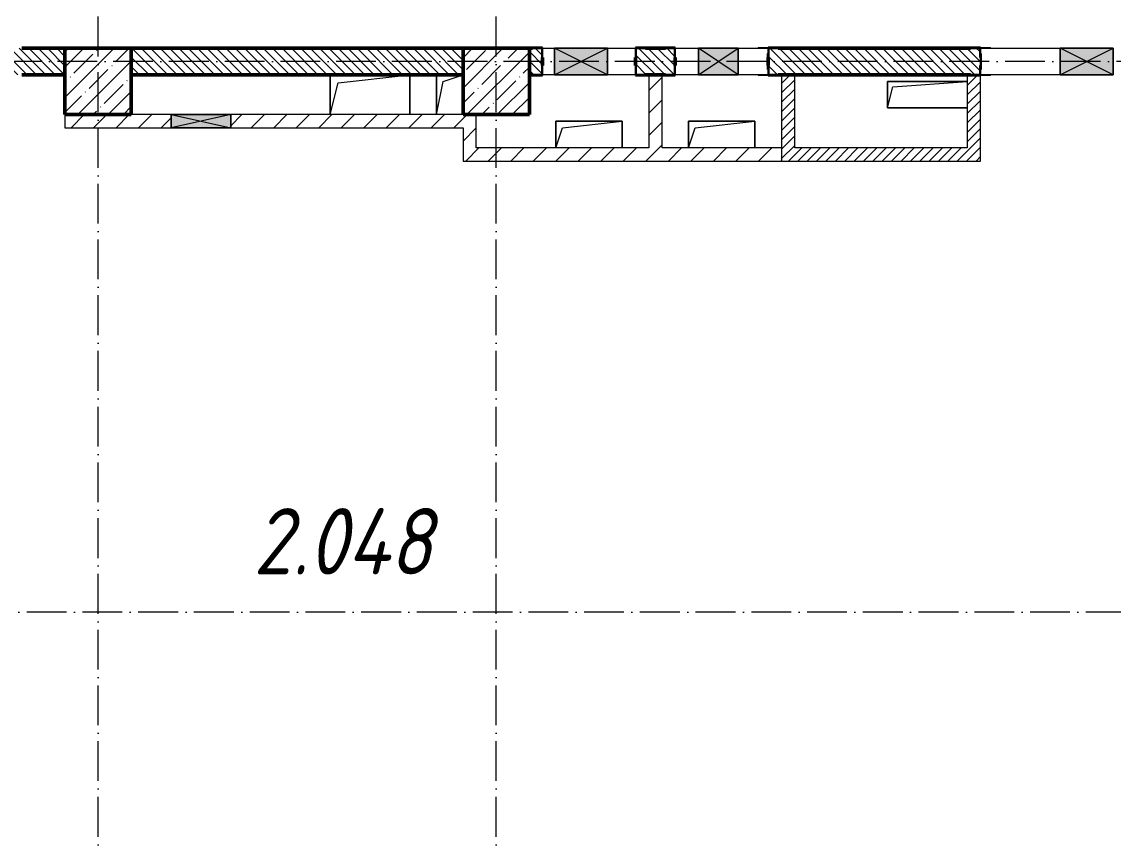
# Model space of a CAD drawing. Header units: millimetres. Extents: x -213536 to 1564669, y -45299 to 942238.
# Drawn here: x 9883 to 18108, y 459143 to 465296 of the extents above; entities that cross this region are included whole.
import ezdxf

# ---------------------------------------------------------------- set-up
doc = ezdxf.new("R2010")
doc.units = ezdxf.units.MM
doc.linetypes.add('50_200_ШТРИХ_1Т_ш5_п1_п1_', pattern=[700, 500, -100, 0, -100])
for name, color, linetype, lineweight in [('3.1) ЖБ окна 1.2 м', 102, 'Continuous', 30), ('A-DETL-GENF-OTLN', 7, 'Continuous', 9), ('A-FLOR-____-OTLN', 7, 'Continuous', 9), ('A-GENM-____-MCUT', 7, 'Continuous', 25), ('A-GENM-____-OTLN', 7, 'Continuous', 9), ('A-GENM-____-OTLN-1', 7, 'Continuous', 25), ('A-GLAZ-____-OTLN', 7, 'Continuous', 9), ('A-WALL-____-MCUT-2', 7, 'Continuous', 50), ('A-WALL-____-PATT-1', 7, 'Continuous', 9), ('A-WALL-FNSH-MCUT-1', 7, 'Continuous', 9), ('I-WALL-____-OTLN', 7, 'Continuous', 9), ('S-COLS-____-MCUT', 7, 'Continuous', 50), ('S-COLS-____-OTLN', 7, 'Continuous', 9), ('S-GRID-____-OTLN-1', 7, '50_200_ШТРИХ_1Т_ш5_п1_п1_', 9), ('Марки помещений', 7, 'Continuous', 9)]:
    doc.layers.add(name, color=color, linetype=linetype, lineweight=lineweight)
doc.styles.add('ISOCPEUR_I_3', font='isocpeui.ttf', dxfattribs={"width": 0.85, "height": 2.2})
pattern_1 = [(135, (-15591.663, 459015.94), (-35.35534, -35.35534), [])]
pattern_2 = [(45, (-15591.66, 459015.94), (-84.8528, 84.8528), [])]
pattern_3 = [(45, (-15591.663, 459015.94), (-35.35534, 35.35534), [])]

# ---------------------------------------------------------------- blocks, each defined once
blk = doc.blocks.new('BSC_Колонна _Прямоугольная - 500х500-V70-АР1_План отверстий 2 этажа в осях 1-64_А-ГГ')
at = {"layer": 'S-COLS-____-OTLN'}
h = blk.add_hatch(dxfattribs=at)
h.set_pattern_fill('FP_99', color=256, style=0, pattern_type=2)
h.set_pattern_definition([(45, (-29050, -5831.04), (-114.04925, 114.04925), []), (45, (-28935.95, -5831.04), (-114.04925, 114.04925), [201.613, -40.323, 3.353, -36.97])])
h.paths.add_polyline_path([(-250, -250), (250, -250), (250, 250), (-250, 250)], flags=0)
at = {"layer": 'S-COLS-____-MCUT'}
for p, q in [((250, 250), (-250, 250)), ((-250, 250), (-250, -250)), ((250, -250), (250, 250)), ((-250, -250), (250, -250))]:
    blk.add_line(p, q, dxfattribs=at)
blk = doc.blocks.new('BSC_Колонна _Прямоугольная - 500х500-V86-АР1_План отверстий 2 этажа в осях 1-64_А-ГГ')
at = {"layer": 'S-COLS-____-OTLN'}
h = blk.add_hatch(dxfattribs=at)
h.set_pattern_fill('FP_115', color=256, style=0, pattern_type=2)
h.set_pattern_definition([(45, (-26050, -5831.04), (-114.0493, 114.0493), []), (45, (-25935.95, -5831.04), (-114.0493, 114.0493), [201.613, -40.323, 3.353, -36.97])])
h.paths.add_polyline_path([(-250, -250), (250, -250), (250, 250), (-250, 250)], flags=0)
at = {"layer": 'S-COLS-____-MCUT'}
for p, q in [((250, 250), (-250, 250)), ((-250, 250), (-250, -250)), ((250, -250), (250, 250)), ((-250, -250), (250, -250))]:
    blk.add_line(p, q, dxfattribs=at)
blk = doc.blocks.new('Фахверк_СКБ_Уголок - 200_3960_зеркало-28268689-АР1_План отверстий 2 этажа в осях 1-64_А-ГГ')
at = {"layer": 'A-GENM-____-MCUT'}
for p, q in [((200, 156), (125, 156)), ((125, 156), (125, 81)), ((131, 81), (131, 150)), ((131, 150), (200, 150)), ((200, 150), (200, 156)), ((125, 81), (131, 81)), ((131, 19), (125, 19)), ((125, 19), (125, -56)), ((131, -50), (131, 19)), ((125, -56), (200, -56)), ((200, -50), (131, -50)), ((200, -56), (200, -50))]:
    blk.add_line(p, q, dxfattribs=at)
blk = doc.blocks.new('Фахверк_СКБ_Уголок - 200_3960-28268576-АР1_План отверстий 2 этажа в осях 1-64_А-ГГ')
at = {"layer": 'A-GENM-____-MCUT'}
for p, q in [((200, 156), (125, 156)), ((125, 156), (125, 81)), ((131, 81), (131, 150)), ((131, 150), (200, 150)), ((200, 150), (200, 156)), ((125, 81), (131, 81)), ((131, 19), (125, 19)), ((125, 19), (125, -56)), ((131, -50), (131, 19)), ((125, -56), (200, -56)), ((200, -50), (131, -50)), ((200, -56), (200, -50))]:
    blk.add_line(p, q, dxfattribs=at)
blk = doc.blocks.new('154_Стойка_СКБ_Уголок - СМ-2180_200-28268025-АР1_План отверстий 2 этажа в осях 1-64_А-ГГ')
at = {"layer": 'A-GENM-____-MCUT'}
for p, q in [((125, 156), (125, 81)), ((200, 156), (125, 156)), ((131, 81), (131, 150)), ((131, 150), (200, 150)), ((200, 150), (200, 156)), ((125, 81), (131, 81)), ((131, 19), (125, 19)), ((125, 19), (125, -56)), ((131, -50), (131, 19)), ((125, -56), (200, -56)), ((200, -50), (131, -50)), ((200, -56), (200, -50))]:
    blk.add_line(p, q, dxfattribs=at)
blk = doc.blocks.new('Стойка_Влож_Полоса боковая - Полоса-V142-АР1_План отверстий 2 этажа в осях 1-64_А-ГГ')
at = {"layer": 'A-GENM-____-OTLN'}
for p, q in [((-5, 60), (0, 60)), ((-5, -60), (-5, 60)), ((0, -60), (-5, -60))]:
    blk.add_line(p, q, dxfattribs=at)
blk = doc.blocks.new('Стойка_Влож_Уголок_Опорный - Уголок-28213941-АР1_План отверстий 2 этажа в осях 1-64_А-ГГ')
at = {"layer": 'A-GENM-____-OTLN'}
for p, q in [((-212, -6), (-212, 0)), ((0, 0), (0, -6)), ((-212, -75), (-212, -6)), ((-212, -6), (-206, -6)), ((-212, -75), (-206, -75)), ((-6, -6), (0, -6)), ((-6, -75), (0, -75)), ((0, -6), (0, -75))]:
    blk.add_line(p, q, dxfattribs=at)
blk = doc.blocks.new('154_Стойка_СКБ_Уголок - СМ-2480_200-28346303-АР1_План отверстий 2 этажа в осях 1-64_А-ГГ')
at = {"layer": 'A-GENM-____-MCUT'}
for p, q in [((125, 156), (125, 81)), ((200, 156), (125, 156)), ((131, 81), (131, 150)), ((131, 150), (200, 150)), ((200, 150), (200, 156)), ((125, 81), (131, 81)), ((131, 19), (125, 19)), ((125, 19), (125, -56)), ((131, -50), (131, 19)), ((125, -56), (200, -56)), ((200, -50), (131, -50)), ((200, -56), (200, -50))]:
    blk.add_line(p, q, dxfattribs=at)
blk = doc.blocks.new('Стойка_Влож_Полоса боковая - Полоса-28213942-АР1_План отверстий 2 этажа в осях 1-64_А-ГГ')
at = {"layer": 'A-GENM-____-OTLN'}
for p, q in [((-5, 60), (0, 60)), ((-5, -60), (-5, 60)), ((0, 31), (0, -31)), ((0, -60), (-5, -60))]:
    blk.add_line(p, q, dxfattribs=at)
blk = doc.blocks.new('AR_Отверстие прямоугольное _в плите_ - AR_Отверстие прямоугольное _в плите_-V147-АР1_План отверстий 2 этажа в осях 1-64_А-ГГ')
at = {"layer": 'A-GENM-____-OTLN'}
for p, q in [((250, 100), (-250, 100)), ((-250, 100), (-250, -100)), ((-200, 50), (250, 100)), ((250, -100), (250, 100)), ((-250, -100), (-200, 50))]:
    blk.add_line(p, q, dxfattribs=at)
blk = doc.blocks.new('AR_Отверстие прямоугольное _в плите_ - AR_Отверстие прямоугольное _в плите_-V157-АР1_План отверстий 2 этажа в осях 1-64_А-ГГ')
at = {"layer": 'A-GENM-____-OTLN'}
for p, q in [((300, 100), (-300, 100)), ((-300, 100), (-300, -100)), ((-260, 60), (300, 100)), ((-300, -100), (-260, 60)), ((-300, -100), (300, -100))]:
    blk.add_line(p, q, dxfattribs=at)
blk = doc.blocks.new('AR_Отверстие прямоугольное _в плите_ - AR_Отверстие прямоугольное _в плите_-V178-АР1_План отверстий 2 этажа в осях 1-64_А-ГГ')
at = {"layer": 'A-GENM-____-OTLN'}
for p, q in [((-100, 150), (-100, -150)), ((-100, -150), (-50, 100)), ((-50, 100), (100, 150))]:
    blk.add_line(p, q, dxfattribs=at)
blk = doc.blocks.new('AR_Отверстие прямоугольное _в плите_ - AR_Отверстие прямоугольное _в плите_-V182-АР1_План отверстий 2 этажа в осях 1-64_А-ГГ')
at = {"layer": 'A-GENM-____-OTLN'}
for p, q in [((-300, 150), (-300, -150)), ((-300, -150), (-240, 90)), ((-240, 90), (300, 150)), ((300, -150), (300, 150))]:
    blk.add_line(p, q, dxfattribs=at)
blk = doc.blocks.new('AR_Отверстие прямоугольное _в стене_ - AR_Отверстие прямоугольное _в стене__ЭОМ-36402302-АР1_План отверстий 2 этажа в осях 1-64_А-ГГ')
at = {"layer": 'A-GLAZ-____-OTLN'}
blk.add_hatch(color=256, dxfattribs=at).paths.add_polyline_path([(200, 100), (-200, 100), (-200, -100), (200, -100)], flags=0)
at = {"layer": 'A-DETL-GENF-OTLN'}
for p, q in [((-200, -100), (-200, 100)), ((-200, 100), (200, 100)), ((200, 100), (-200, -100)), ((-200, 100), (200, -100)), ((200, 100), (-200, 100)), ((-200, 100), (-200, -100)), ((200, 100), (200, -100)), ((200, -100), (200, 100)), ((200, -100), (-200, -100)), ((-200, -100), (200, -100))]:
    blk.add_line(p, q, dxfattribs=at)
blk = doc.blocks.new('AR_Отверстие прямоугольное _в стене__БезПР - AR_Отверстие прямоугольное _в стене__БезПР-36392850-АР1_План отверстий 2 этажа в осях 1-64_А-ГГ')
at = {"layer": 'A-GLAZ-____-OTLN'}
blk.add_hatch(color=256, dxfattribs=at).paths.add_polyline_path([(150, 100), (-150, 100), (-150, -100), (150, -100), (150, 85.2)], flags=0)
at = {"layer": 'A-DETL-GENF-OTLN'}
for p, q in [((-150, -100), (-150, 100)), ((-150, 100), (150, 100)), ((150, 100), (-150, -100)), ((-150, 100), (150, -100)), ((150, 100), (-150, 100)), ((-150, 100), (-150, -100)), ((150, 100), (150, -100)), ((150, -100), (150, 100)), ((150, -100), (-150, -100)), ((-150, -100), (150, -100))]:
    blk.add_line(p, q, dxfattribs=at)
blk = doc.blocks.new('AR_Отверстие прямоугольное _в стене__БезПР - AR_Отверстие прямоугольное _в стене__БезПР-36428632-АР1_План отверстий 2 этажа в осях 1-64_А-ГГ')
at = {"layer": 'A-GLAZ-____-OTLN'}
blk.add_hatch(color=256, dxfattribs=at).paths.add_polyline_path([(-200, -100), (200, -100), (200, 100), (-200, 100)], flags=0)
at = {"layer": 'A-DETL-GENF-OTLN'}
for p, q in [((-200, -100), (-200, 100)), ((-200, 100), (200, 100)), ((200, 100), (-200, -100)), ((-200, 100), (200, -100)), ((200, 100), (-200, 100)), ((-200, 100), (-200, -100)), ((200, 100), (200, -100)), ((200, -100), (200, 100)), ((200, -100), (-200, -100)), ((-200, -100), (200, -100))]:
    blk.add_line(p, q, dxfattribs=at)
at = {"layer": 'A-GLAZ-____-OTLN'}
blk.add_line((200, 100), (-200, 100), dxfattribs=at)
blk = doc.blocks.new('AR_Отверстие прямоугольное _в стене__БезПР - AR_Отверстие прямоугольное _в стене__БезПР-36427692-АР1_План отверстий 2 этажа в осях 1-64_А-ГГ')
at = {"layer": 'A-GLAZ-____-OTLN'}
blk.add_hatch(color=256, dxfattribs=at).paths.add_polyline_path([(225, -50), (225, 50), (-225, 50), (-225, -50)], flags=0)
at = {"layer": 'A-DETL-GENF-OTLN'}
for p, q in [((-225, -50), (-225, 50)), ((-225, 50), (225, 50)), ((225, 50), (-225, -50)), ((-225, 50), (225, -50)), ((225, 50), (-225, 50)), ((-225, 50), (-225, -50)), ((225, 50), (225, -50)), ((225, -50), (225, 50)), ((225, -50), (-225, -50)), ((-225, -50), (225, -50))]:
    blk.add_line(p, q, dxfattribs=at)
at = {"layer": 'A-GLAZ-____-OTLN'}
blk.add_line((225, 50), (-225, 50), dxfattribs=at)
blk = doc.blocks.new('2этаж')
at = {"layer": 'S-GRID-____-OTLN-1', "color": 251, "ltscale": 0.6, "true_color": 0x636466}
for p, q in [((10458.3, 454533.3), (10458.3, 469166.5)), ((13458.3, 454533.3), (13458.3, 469166.5)), ((74727.1, 464997), (-20260.4, 464997)), ((88359, 460847), (-20260.4, 460847))]:
    blk.add_line(p, q, dxfattribs=at)

msp = doc.modelspace()

# ---------------------------------------------------------------- hatches: boundary and pattern name
at = {"layer": 'A-WALL-____-PATT-1'}
h = msp.add_hatch(dxfattribs=at)
h.set_pattern_fill('FP_6', color=256, style=0, pattern_type=2)
h.set_pattern_definition(pattern_1)
h.paths.add_polyline_path([(9814.3, 464897), (10208.3, 464897), (10208.3, 465097), (9814.3, 465097), (9814.3, 465028), (9808.3, 465028), (9808.3, 464966), (9814.3, 464966), (9814.3, 464900)], flags=0)
h.paths.add_polyline_path([(8033.3, 464897), (8102.3, 464897), (8102.3, 464966), (8108.3, 464966), (8108.3, 465028), (8102.3, 465028), (8102.3, 465097), (7258.3, 465097), (7258.3, 464897), (7371.7, 464897)], flags=0)
h.paths.add_polyline_path([(6708.3, 464897), (6858.3, 464897), (6858.3, 465097), (6708.3, 465097)], flags=0)
h = msp.add_hatch(dxfattribs=at)
h.set_pattern_fill('FP_6', color=256, style=0, pattern_type=2)
h.set_pattern_definition(pattern_1)
h.paths.add_polyline_path([(13208.3, 464897), (13208.3, 465097), (10708.3, 465097), (10708.3, 464897), (12674.1, 464897)], flags=0)
h = msp.add_hatch(dxfattribs=at)
h.set_pattern_fill('FP_6', color=256, style=0, pattern_type=2)
h.set_pattern_definition(pattern_1)
h.paths.add_polyline_path([(18883.3, 464897), (19208.3, 464897), (19208.3, 465097), (18814.3, 465097), (18814.3, 465028), (18808.3, 465028), (18808.3, 464966), (18814.3, 464966), (18814.3, 464897)], flags=0)
h.paths.add_polyline_path([(17033.3, 464897), (17102.3, 464897), (17102.3, 464966), (17108.3, 464966), (17108.3, 465028), (17102.3, 465028), (17102.3, 465097), (15514.3, 465097), (15514.3, 465028), (15508.3, 465028), (15508.3, 464966), (15514.3, 464966), (15514.3, 464897), (16209, 464897)], flags=0)
h.paths.add_polyline_path([(14514.3, 464897), (14802.3, 464897), (14802.3, 464966), (14808.3, 464966), (14808.3, 465028), (14802.3, 465028), (14802.3, 465097), (14514.3, 465097), (14514.3, 465028), (14508.3, 465028), (14508.3, 464966), (14514.3, 464966), (14514.3, 464901)], flags=0)
h.paths.add_polyline_path([(13708.3, 464897), (13802.3, 464897), (13802.3, 464966), (13808.3, 464966), (13808.3, 465028), (13802.3, 465028), (13802.3, 465097), (13708.3, 465097), (13708.3, 464991)], flags=0)
h = msp.add_hatch(dxfattribs=at)
h.set_pattern_fill('FP_4', color=256, style=0, pattern_type=2)
h.set_pattern_definition(pattern_2)
h.paths.add_polyline_path([(14708.3, 464347), (14708.3, 464897), (14608.3, 464897), (14608.3, 464347)], flags=0)
h = msp.add_hatch(dxfattribs=at)
h.set_pattern_fill('FP_5', color=256, style=0, pattern_type=2)
h.set_pattern_definition(pattern_3)
h.paths.add_polyline_path([(15708.3, 464247), (15708.3, 464897), (15608.3, 464897), (15608.3, 464247)], flags=0)
h = msp.add_hatch(dxfattribs=at)
h.set_pattern_fill('FP_5', color=256, style=0, pattern_type=2)
h.set_pattern_definition(pattern_3)
h.paths.add_polyline_path([(17108.3, 464247), (17107.2, 464891), (17033.3, 464891), (17033.3, 464897), (17008.3, 464897), (17008.3, 464247)], flags=0)
h = msp.add_hatch(dxfattribs=at)
h.set_pattern_fill('FP_4', color=256, style=0, pattern_type=2)
h.set_pattern_definition(pattern_2)
h.paths.add_polyline_path([(11008.3, 464497), (11008.3, 464597), (10208.3, 464597), (10208.3, 464497), (10708.3, 464497)], flags=0)
h.paths.add_polyline_path([(11458.3, 464497), (13308.3, 464497), (13308.3, 464597), (11458.3, 464597), (11458.3, 464555.3)], flags=0)
h = msp.add_hatch(dxfattribs=at)
h.set_pattern_fill('FP_4', color=256, style=0, pattern_type=2)
h.set_pattern_definition(pattern_2)
h.paths.add_polyline_path([(13308.3, 464347), (13308.3, 464497), (13208.3, 464497), (13208.3, 464347)], flags=0)
h = msp.add_hatch(dxfattribs=at)
h.set_pattern_fill('FP_4', color=256, style=0, pattern_type=2)
h.set_pattern_definition(pattern_2)
h.paths.add_polyline_path([(14441.5, 464247), (15608.3, 464247), (15608.3, 464347), (13208.3, 464347), (13208.3, 464247)], flags=0)
h = msp.add_hatch(dxfattribs=at)
h.set_pattern_fill('FP_5', color=256, style=0, pattern_type=2)
h.set_pattern_definition(pattern_3)
h.paths.add_polyline_path([(17008.3, 464247), (17008.3, 464347), (15708.3, 464347), (15708.3, 464247), (16209, 464247)], flags=0)

# ---------------------------------------------------------------- linework, layer by layer
at = {"layer": 'A-FLOR-____-OTLN'}
for p, q in [((12208.3, 464597), (12208.3, 464897)), ((12808.3, 464897), (12808.3, 464597)), ((13008.3, 464597), (13008.3, 464897)), ((16408.3, 464847), (17008.3, 464847)), ((16408.3, 464647), (16408.3, 464847)), ((17008.3, 464647), (16408.3, 464647)), ((13908.3, 464547), (14408.3, 464547)), ((13908.3, 464347), (13908.3, 464547)), ((14408.3, 464547), (14408.3, 464347)), ((14908.3, 464547), (15408.3, 464547)), ((14908.3, 464347), (14908.3, 464547)), ((15408.3, 464547), (15408.3, 464347))]:
    msp.add_line(p, q, dxfattribs=at)
at = {"layer": 'A-WALL-____-MCUT-2'}
for p, q in [((10208.3, 465097), (9883.3, 465097)), ((13208.3, 465097), (10708.3, 465097)), ((13733.3, 465097), (13708.3, 465097)), ((14733.3, 465097), (14583.3, 465097)), ((17033.3, 465097), (15583.3, 465097)), ((13808.3, 464966), (13808.3, 465028)), ((14508.3, 465028), (14508.3, 464966)), ((14808.3, 464966), (14808.3, 465028)), ((15508.3, 465028), (15508.3, 464966)), ((9883.3, 464897), (10208.3, 464897)), ((10708.3, 464897), (13208.3, 464897)), ((13708.3, 464897), (13733.3, 464897)), ((14583.3, 464897), (14733.3, 464897)), ((15583.3, 464897), (17033.3, 464897))]:
    msp.add_line(p, q, dxfattribs=at)
at = {"layer": 'A-WALL-FNSH-MCUT-1'}
for p, q in [((14608.3, 464897), (14608.3, 464347)), ((14708.3, 464347), (14708.3, 464897)), ((15608.3, 464897), (15608.3, 464247)), ((15708.3, 464347), (15708.3, 464897)), ((17008.3, 464897), (17008.3, 464347)), ((17108.3, 464247), (17108.3, 464891)), ((10208.3, 464597), (10208.3, 464497)), ((11008.3, 464597), (10708.3, 464597)), ((13208.3, 464597), (11458.3, 464597)), ((13308.3, 464347), (13308.3, 464597)), ((10208.3, 464497), (11008.3, 464497)), ((11458.3, 464497), (13208.3, 464497)), ((13208.3, 464497), (13208.3, 464247)), ((14608.3, 464347), (13308.3, 464347)), ((15608.3, 464347), (14708.3, 464347)), ((17008.3, 464347), (15708.3, 464347)), ((13208.3, 464247), (17108.3, 464247))]:
    msp.add_line(p, q, dxfattribs=at)
at = {"layer": 'I-WALL-____-OTLN'}
for p, q in [((13808.3, 465097), (13898.3, 465097)), ((14298.3, 465097), (14508.3, 465097)), ((14808.3, 465097), (14983.3, 465097)), ((15283.3, 465097), (15508.3, 465097)), ((17108.3, 465097), (17708.3, 465097)), ((13898.3, 464897), (13808.3, 464897)), ((14508.3, 464897), (14298.3, 464897)), ((14983.3, 464897), (14808.3, 464897)), ((15508.3, 464897), (15283.3, 464897)), ((17708.3, 464897), (17108.3, 464897))]:
    msp.add_line(p, q, dxfattribs=at)

# ---------------------------------------------------------------- block references
at = {"layer": '3.1) ЖБ окна 1.2 м'}
msp.add_blockref('2этаж', (0, 0), dxfattribs=at)
at = {"layer": 'A-GENM-____-OTLN'}
for name, p, rotation in [('Стойка_Влож_Уголок_Опорный - Уголок-28213941-АР1_План отверстий 2 этажа в осях 1-64_А-ГГ', (15508.3, 464891), 269.9999999999995), ('Стойка_Влож_Уголок_Опорный - Уголок-28213941-АР1_План отверстий 2 этажа в осях 1-64_А-ГГ', (17108.3, 465103), 89.99999999999955), ('Стойка_Влож_Полоса боковая - Полоса-28213942-АР1_План отверстий 2 этажа в осях 1-64_А-ГГ', (17108.3, 464997), 180)]:
    msp.add_blockref(name, p, dxfattribs=dict(at, rotation=rotation))
for name, p in [('Стойка_Влож_Полоса боковая - Полоса-V142-АР1_План отверстий 2 этажа в осях 1-64_А-ГГ', (15508.3, 464997)), ('AR_Отверстие прямоугольное _в плите_ - AR_Отверстие прямоугольное _в плите_-V182-АР1_План отверстий 2 этажа в осях 1-64_А-ГГ', (12508.3, 464747)), ('AR_Отверстие прямоугольное _в плите_ - AR_Отверстие прямоугольное _в плите_-V178-АР1_План отверстий 2 этажа в осях 1-64_А-ГГ', (13108.3, 464747)), ('AR_Отверстие прямоугольное _в плите_ - AR_Отверстие прямоугольное _в плите_-V157-АР1_План отверстий 2 этажа в осях 1-64_А-ГГ', (16708.3, 464747)), ('AR_Отверстие прямоугольное _в плите_ - AR_Отверстие прямоугольное _в плите_-V147-АР1_План отверстий 2 этажа в осях 1-64_А-ГГ', (14158.3, 464447)), ('AR_Отверстие прямоугольное _в плите_ - AR_Отверстие прямоугольное _в плите_-V147-АР1_План отверстий 2 этажа в осях 1-64_А-ГГ', (15158.3, 464447))]:
    msp.add_blockref(name, p, dxfattribs=at)
at = {"layer": 'A-GENM-____-OTLN-1', "rotation": 180}
for name, p in [('Фахверк_СКБ_Уголок - 200_3960_зеркало-28268689-АР1_План отверстий 2 этажа в осях 1-64_А-ГГ', (13933.3, 465047)), ('Фахверк_СКБ_Уголок - 200_3960_зеркало-28268689-АР1_План отверстий 2 этажа в осях 1-64_А-ГГ', (14933.3, 465047)), ('154_Стойка_СКБ_Уголок - СМ-2480_200-28346303-АР1_План отверстий 2 этажа в осях 1-64_А-ГГ', (17233.3, 465047))]:
    msp.add_blockref(name, p, dxfattribs=at)
at = {"layer": 'A-GENM-____-OTLN-1'}
for name, p in [('Фахверк_СКБ_Уголок - 200_3960-28268576-АР1_План отверстий 2 этажа в осях 1-64_А-ГГ', (14383.3, 464947)), ('154_Стойка_СКБ_Уголок - СМ-2180_200-28268025-АР1_План отверстий 2 этажа в осях 1-64_А-ГГ', (15383.3, 464947))]:
    msp.add_blockref(name, p, dxfattribs=at)
at = {"layer": 'A-GLAZ-____-OTLN', "rotation": 180}
for name, p in [('AR_Отверстие прямоугольное _в стене_ - AR_Отверстие прямоугольное _в стене__ЭОМ-36402302-АР1_План отверстий 2 этажа в осях 1-64_А-ГГ', (14098.3, 464997)), ('AR_Отверстие прямоугольное _в стене__БезПР - AR_Отверстие прямоугольное _в стене__БезПР-36392850-АР1_План отверстий 2 этажа в осях 1-64_А-ГГ', (15133.3, 464997)), ('AR_Отверстие прямоугольное _в стене__БезПР - AR_Отверстие прямоугольное _в стене__БезПР-36428632-АР1_План отверстий 2 этажа в осях 1-64_А-ГГ', (17908.3, 464997))]:
    msp.add_blockref(name, p, dxfattribs=at)
at = {"layer": 'A-GLAZ-____-OTLN'}
msp.add_blockref('AR_Отверстие прямоугольное _в стене__БезПР - AR_Отверстие прямоугольное _в стене__БезПР-36427692-АР1_План отверстий 2 этажа в осях 1-64_А-ГГ', (11233.3, 464547), dxfattribs=at)
at = {"layer": 'S-COLS-____-OTLN'}
for name, p in [('BSC_Колонна _Прямоугольная - 500х500-V86-АР1_План отверстий 2 этажа в осях 1-64_А-ГГ', (10458.3, 464847)), ('BSC_Колонна _Прямоугольная - 500х500-V70-АР1_План отверстий 2 этажа в осях 1-64_А-ГГ', (13458.3, 464847))]:
    msp.add_blockref(name, p, dxfattribs=at)

# ---------------------------------------------------------------- texts
at = {"layer": 'Марки помещений', "insert": (11627.2, 461631), "char_height": 500, "width": 817.721, "attachment_point": 1, "style": 'ISOCPEUR_I_3'}
msp.add_mtext('2.048', dxfattribs=at)

doc.saveas('drawing.dxf')
